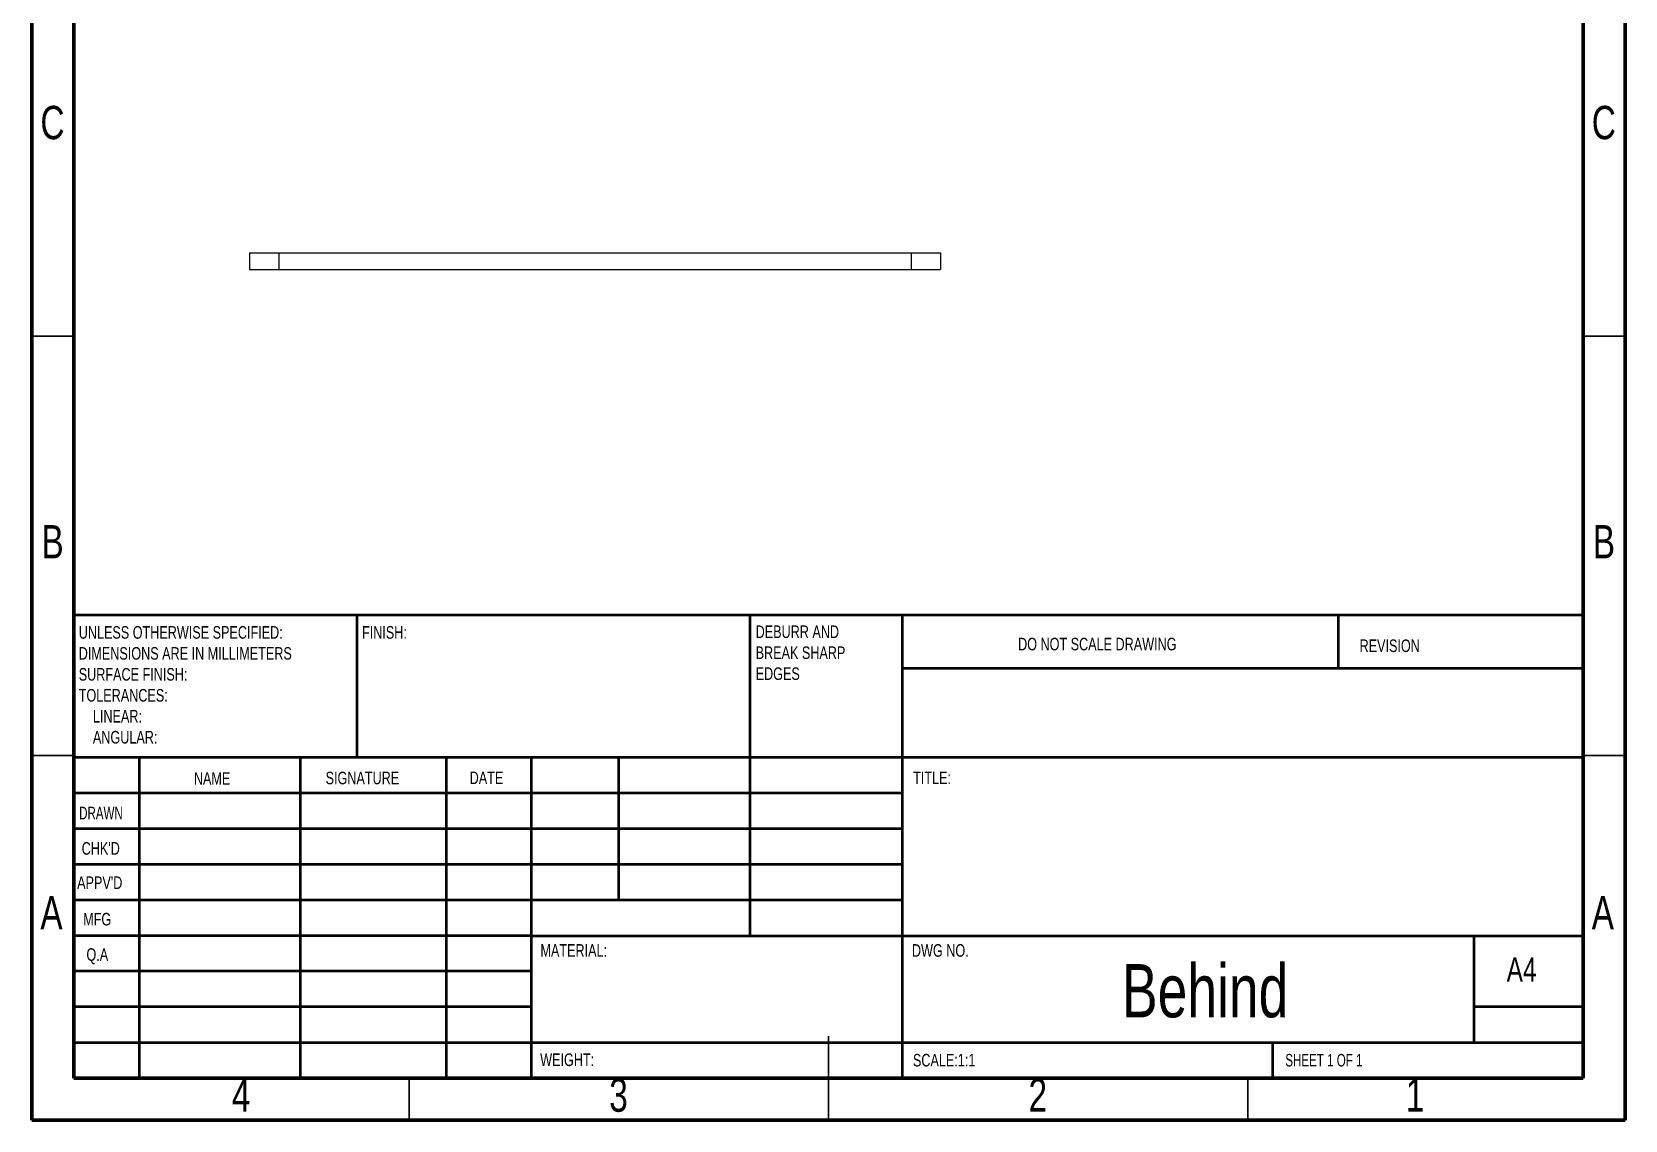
# Model space of a CAD drawing. Header units: millimetres. Extents: x 15 to 205, y 5 to 292.
# Drawn here: x 15 to 205, y 5 to 134.8 of the extents above; entities that cross this region are included whole.
import ezdxf

# ---------------------------------------------------------------- set-up
doc = ezdxf.new("R2010")
doc.units = ezdxf.units.MM
doc.styles.add('SLDTEXTSTYLE0', font='TXT', dxfattribs={"width": 0.75})
doc.styles.add('SLDTEXTSTYLE1', font='TXT', dxfattribs={"width": 0.686449})
doc.styles.add('SLDTEXTSTYLE2', font='TXT', dxfattribs={"width": 0.6875})

# ---------------------------------------------------------------- blocks, each defined once
blk = doc.blocks.new('SW_NOTE_0')
at = {"color": 0, "linetype": 'Continuous', "lineweight": 0, "char_height": 1.5, "attachment_point": 1, "style": 'SLDTEXTSTYLE0'}
for s, insert in [('UNLESS OTHERWISE SPECIFIED:', (0, 1.93)), ('DIMENSIONS ARE IN MILLIMETERS', (0, -0.57)), ('SURFACE FINISH:', (0, -3.07)), ('TOLERANCES:', (0, -5.57)), ('LINEAR:', (1.69, -8.07)), ('ANGULAR:', (1.69, -10.57))]:
    blk.add_mtext(s, dxfattribs=dict(at, insert=insert))
blk = doc.blocks.new('SW_NOTE_1')
at = {"color": 0, "linetype": 'Continuous', "lineweight": 0, "char_height": 1.5, "attachment_point": 1, "style": 'SLDTEXTSTYLE0'}
for s, insert in [('DEBURR AND', (0, 1.93)), ('BREAK SHARP', (0, -0.57)), ('EDGES', (0, -3.07))]:
    blk.add_mtext(s, dxfattribs=dict(at, insert=insert))

msp = doc.modelspace()

# ---------------------------------------------------------------- linework, layer by layer
at = {"color": 7, "linetype": 'Continuous', "lineweight": 70}
for p, q in [((15, 5), (15, 292)), ((205, 292), (205, 5)), ((20, 10), (20, 287)), ((200, 287), (200, 10)), ((200, 10), (20, 10)), ((205, 5), (15, 5))]:
    msp.add_line(p, q, dxfattribs=at)
at = {"color": 7, "linetype": 'Continuous', "lineweight": 25}
for p, q in [((40.97, 108.44), (40.97, 106.44)), ((40.97, 108.44), (44.47, 108.44)), ((44.47, 108.44), (44.47, 106.44)), ((44.47, 108.44), (119.87, 108.44)), ((119.87, 108.44), (119.87, 106.44)), ((119.87, 108.44), (123.37, 108.44)), ((123.37, 108.44), (123.37, 106.44)), ((40.97, 106.44), (44.47, 106.44)), ((44.47, 106.44), (119.87, 106.44)), ((119.87, 106.44), (123.37, 106.44))]:
    msp.add_line(p, q, dxfattribs=at)
at = {"color": 7, "linetype": 'Continuous', "lineweight": 35}
for p, q in [((20, 98.5), (15, 98.5)), ((200, 98.5), (205, 98.5)), ((20, 48.5), (15, 48.5)), ((200, 48.5), (205, 48.5)), ((110, 5), (110, 15)), ((60, 10), (60, 5)), ((110, 10), (110, 5)), ((160, 10), (160, 5))]:
    msp.add_line(p, q, dxfattribs=at)
at = {"color": 7, "linetype": 'Continuous', "lineweight": 50}
for p, q in [((20, 65.25), (200, 65.25)), ((20, 65.25), (20, 10)), ((53.8, 48.25), (53.8, 65.25)), ((100.6, 65.25), (100.6, 27)), ((118.8, 65.25), (118.8, 10)), ((170.8, 58.88), (170.8, 65.25)), ((200, 58.88), (118.8, 58.88)), ((200, 48.25), (20, 48.25)), ((27.8, 48.25), (27.8, 10)), ((46.99, 48.25), (46.99, 10)), ((64.4, 48.25), (64.4, 10)), ((74.6, 10), (74.6, 48.25)), ((85, 31.25), (85, 48.25)), ((118.8, 44), (20, 44)), ((118.8, 39.75), (20, 39.75)), ((118.8, 35.5), (20, 35.5)), ((118.8, 31.25), (20, 31.25)), ((74.6, 27), (20, 27)), ((74.6, 27), (200, 27)), ((187, 14.25), (187, 27)), ((74.6, 22.75), (20, 22.75)), ((74.6, 18.5), (20, 18.5)), ((200, 18.5), (187, 18.5)), ((20, 14.25), (200, 14.25)), ((163, 10), (163, 14.25))]:
    msp.add_line(p, q, dxfattribs=at)

# ---------------------------------------------------------------- block references
at = {"color": 7, "linetype": 'Continuous', "lineweight": 0}
for name, p in [('SW_NOTE_0', (20.59, 61.99)), ('SW_NOTE_1', (101.31, 62.07))]:
    msp.add_blockref(name, p, dxfattribs=at)

# ---------------------------------------------------------------- texts
for s, insert, char_height, attachment_point, style in [('C', (17.46, 125.97), 3.97, 2, 'SLDTEXTSTYLE0'), ('C', (202.46, 125.97), 3.97, 2, 'SLDTEXTSTYLE0'), ('B', (17.47, 75.97), 3.97, 2, 'SLDTEXTSTYLE0'), ('B', (202.47, 75.97), 3.97, 2, 'SLDTEXTSTYLE0'), ('FINISH:', (54.37, 63.92), 1.5, 1, 'SLDTEXTSTYLE0'), ('DO NOT SCALE DRAWING', (132.61, 62.53), 1.5, 1, 'SLDTEXTSTYLE0'), ('REVISION', (173.33, 62.33), 1.5, 1, 'SLDTEXTSTYLE0'), ('NAME', (34.32, 46.5), 1.5, 1, 'SLDTEXTSTYLE0'), ('SIGNATURE', (50.03, 46.56), 1.5, 1, 'SLDTEXTSTYLE0'), ('DATE', (67.21, 46.58), 1.5, 1, 'SLDTEXTSTYLE0'), ('TITLE:', (120.09, 46.58), 1.5, 1, 'SLDTEXTSTYLE0'), ('DRAWN', (20.64, 42.38), 1.5, 1, 'SLDTEXTSTYLE1'), ("CHK'D", (20.94, 38.16), 1.5, 1, 'SLDTEXTSTYLE0'), ("APPV'D", (20.4, 34.07), 1.5, 1, 'SLDTEXTSTYLE0'), ('A', (17.34, 31.72), 3.97, 2, 'SLDTEXTSTYLE0'), ('A', (202.34, 31.72), 3.97, 2, 'SLDTEXTSTYLE0'), ('MFG', (21.12, 29.72), 1.5, 1, 'SLDTEXTSTYLE0'), ('Q.A', (21.51, 25.5), 1.5, 1, 'SLDTEXTSTYLE0'), ('MATERIAL:', (75.65, 25.99), 1.5, 1, 'SLDTEXTSTYLE0'), ('DWG NO.', (119.95, 25.99), 1.5, 1, 'SLDTEXTSTYLE0'), ('Behind', (154.92, 23.61), 6.35, 2, 'SLDTEXTSTYLE0'), ('A4', (190.87, 24.41), 2.91, 1, 'SLDTEXTSTYLE0'), ('WEIGHT:', (75.62, 12.95), 1.499, 1, 'SLDTEXTSTYLE0'), ('SCALE:1:1', (120.07, 12.9), 1.5, 1, 'SLDTEXTSTYLE0'), ('SHEET 1 OF 1', (164.48, 12.9), 1.5, 1, 'SLDTEXTSTYLE2'), ('4', (39.96, 9.97), 3.97, 2, 'SLDTEXTSTYLE0'), ('3', (84.96, 9.97), 3.97, 2, 'SLDTEXTSTYLE0'), ('2', (134.96, 9.97), 3.97, 2, 'SLDTEXTSTYLE0'), ('1', (179.96, 9.97), 3.97, 2, 'SLDTEXTSTYLE0')]:
    msp.add_mtext(s, dxfattribs=dict(at, insert=insert, char_height=char_height, attachment_point=attachment_point, style=style))

doc.saveas('drawing.dxf')
